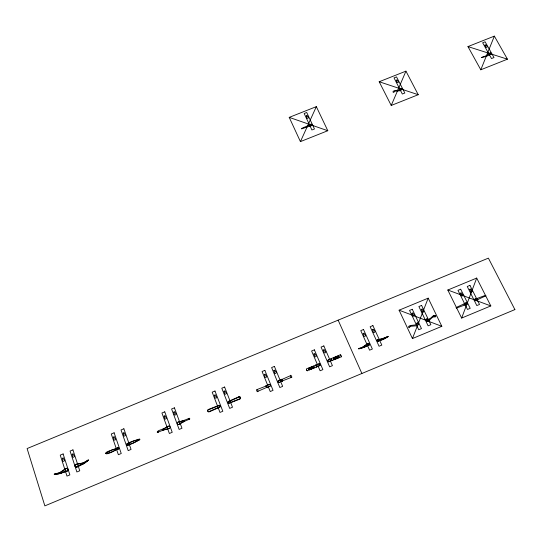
<?xml version="1.0" encoding="UTF-8"?>
<svg xmlns="http://www.w3.org/2000/svg" width="542" height="542" viewBox="0 0 542 542"><rect width="100%" height="100%" fill="white"/><g stroke="black" fill="none" stroke-linecap="round" stroke-linejoin="round"><path stroke-width="0.81" d="M331.853 360.64L341.209 356.839L341.413 356.297L341.209 356.839M331.02 358.689L340.315 354.793L341.345 356.121M316.826 366.948L316.487 367.09L315.647 364.949L318.818 363.967A0.915 0.894 -5.9 0 1 320.01 364.441A0.915 0.894 -5.9 0 1 319.523 365.613L316.955 366.683M282.294 381.27C280.106 376.175 283.419 382.381 281.894 381.358M281.142 379.495L281.989 381.46M266.44 385.538L267.131 387.767L266.115 385.531L269.069 384.637A0.921 0.901 -30.3 0 1 270.255 385.118A0.921 0.901 -30.3 0 1 269.747 386.304L267.369 387.293M281.135 379.427L281.481 379.298M367.557 344.068L367.571 344.007A1.023 0.989 9.1 0 1 368.777 343.303A1.023 0.989 9.1 0 1 369.569 344.441A1.023 0.989 9.1 0 1 368.431 345.247M316.819 366.839L315.972 364.956M489.412 53.597L489.453 53.462A0.935 0.806 5.3 0 1 490.571 52.98A0.935 0.806 5.3 0 1 491.255 53.909A0.935 0.806 5.3 0 1 490.259 54.552L490.259 54.552M266.894 387.645L266.095 385.782M461.642 318.066L476.703 278.066L490.815 305.918L461.642 318.066L447.814 290.024L476.703 278.066M412.435 338.567L428.194 298.147L441.825 326.318L412.435 338.567L399.095 310.193L428.194 298.147M358.56 348.614L358.648 348.499A22.202 21.382 3.3 0 0 366.792 344.671L367.957 343.736A0.813 0.786 9.1 0 1 369.217 343.811L369.068 344.888L366.643 346.169A34.342 32.96 2 0 1 358.838 348.852M480.801 69.789L494.358 36.124L507.441 59.18L480.801 69.789L467.963 46.585L494.358 36.124M490.178 54.153L490.496 53.353M54.214 474.189L54.342 474.074A17.019 15.508 -52.5 0 0 64.417 469.596L66.774 468.261L67.723 468.735L68.028 469.792L67.025 471.147L58.475 473.938L54.39 474.494L59.816 473.566L67.025 471.147A1.545 1.416 -54 0 0 67.933 469.094A1.545 1.416 -54 0 0 65.948 468.471A5.732 5.244 -54.5 0 0 64.993 469.087L59.674 472.685L54.268 474.121M401.141 89.525L401.487 88.712M391.229 105.46L405.951 71.144L418.228 94.708L391.229 105.46L379.19 81.74L405.951 71.144M310.891 125.378L311.264 124.558M300.424 141.618L316.338 106.639L327.795 130.717L300.424 141.618L289.218 117.377L316.338 106.639M400.382 89.159L400.071 89.64A1.531 1.348 0.2 0 1 399.278 90.04L395.321 90.494A4.173 3.679 0 0 0 393.702 91.029L393.411 91.212A1.023 0.901 -0.1 0 0 393.004 92.065L393.783 92.486L394.339 91.625A0.799 0.705 -0.1 0 1 394.888 91.225L400.145 90.744L402.117 89.355A0.847 0.745 0.3 0 0 400.592 88.732L400.382 89.159A0.935 0.82 0.3 0 1 401.71 88.373A0.935 0.82 0.3 0 1 401.879 89.776M315.627 365.2L306.609 368.797M418.241 324.631L418.207 324.685A1.023 0.976 15.4 0 0 418.011 323.012A1.023 0.976 15.4 0 0 416.568 323.92M290.356 375.687C290.83 373.858 292.89 378.391 291.122 377.523M266.488 387.51L258.127 391.195C257.287 393.282 255.329 388.573 257.409 389.42L265.912 386.1M432.523 316.487A4.587 4.336 17.1 0 1 434.494 315.6A1.118 1.057 16.6 0 1 435.7 316.02C433.39 314.326 430.904 318.445 429.21 319.211C428.241 320.037 426.717 318.323 426.08 319.705C428.322 324.252 432.015 315.2 434.921 316.907C436.188 316.636 436.107 315.905 434.921 316.907M281.034 379.664L278.649 380.66A0.921 0.901 -26 0 0 278.141 381.839A0.921 0.901 -26 0 0 279.333 382.32L281.684 381.344M429.752 320.078L428.329 320.844A2.297 2.175 16 0 1 426.662 320.823A0.928 0.881 16.1 0 1 426.08 319.705A0.928 0.881 16.1 0 1 427.231 319.163M488.911 53.97L489.758 53.333A0.745 0.637 5.3 0 1 490.856 53.306A0.745 0.637 5.3 0 1 490.822 54.247L488.118 55.569A27.73 23.692 3.9 0 1 485.171 56.686L481.35 57.52L483.688 56.7A19.519 16.714 4.1 0 0 486.093 55.677A20.474 17.534 4.1 0 0 488.911 53.97L482.671 42.777L485.137 41.802L493.992 57.567L491.513 58.556L489.48 54.925M168.216 426.175C166.706 428.946 156.733 429.853 157.539 432.265A1.985 1.877 -50.2 0 0 157.952 432.218L164.368 429.664L169.07 428.519A1.301 1.233 -49.8 0 0 169.951 426.805A1.301 1.233 -49.8 0 0 168.216 426.175L162.539 429.386M188.602 418.559A3.638 3.476 -48.6 0 1 189.26 418.349A1.972 1.883 -48.3 0 1 189.673 418.302C189.023 418.072 180.92 422.191 178.176 422.042A1.301 1.24 -49 0 0 177.302 423.749A1.301 1.24 -49 0 0 179.036 424.372C180.784 422.428 190.161 419.115 189.835 418.858A1.965 1.877 -47.7 0 1 189.537 419.095A3.625 3.462 -47.4 0 1 188.921 419.413M88.285 459.982L83.373 462.841L75.677 464.46L75.04 465.429L75.203 466.526L76.91 467.041L84.999 462.909L88.495 460.172L83.766 463.606L76.91 467.041A1.538 1.416 -53.8 0 1 75.04 466.14A1.538 1.416 -53.8 0 1 76.198 464.209A5.718 5.244 -54.3 0 1 77.276 463.979L78.007 463.952A16.904 15.535 -51.8 0 0 88.217 460.002L88.481 460.097M281.908 379.454L290.288 375.755L291.04 377.523L282.49 380.863M179.036 424.372L184.693 421.175M281.657 379.353L282.409 381.101M60.237 473.43L65.44 471.045A6.416 5.86 -54.8 0 1 67.025 471.147M330.884 358.953L328.323 360.017A0.915 0.894 -2 0 0 327.842 361.189A0.915 0.894 -2 0 0 329.041 361.656L331.677 360.579M378.133 341.114L383.35 339.272L388.207 336.406L381.378 339.021L377.686 339.617L377.191 340.322L377.977 341.128L380.762 340.301A34.356 32.825 5.2 0 0 388.113 336.684M369.068 344.888L364.088 347.28L358.723 348.865M266.014 385.85L266.711 387.625M358.648 348.499C362.584 349.197 366.013 342.68 369.204 343.797A0.813 0.786 9.1 0 1 368.892 344.983M456.039 307.551L465.93 303.025A0.745 0.698 18.3 0 1 466.919 303.391A0.745 0.698 18.3 0 1 466.574 304.313L456.33 308.147M307.49 370.857L307.05 370.735L316.481 367.063M310.207 124.674L301.528 128.461L301.596 128.901L311.379 125.507A0.677 0.61 -6.7 0 0 311.704 124.721A0.677 0.61 -6.7 0 0 310.857 124.396L310.207 124.674A0.935 0.84 -6.7 0 1 311.433 124.186A0.935 0.84 -6.7 0 1 311.941 125.27A0.935 0.84 -6.7 0 1 310.715 125.751M308.5 368.316L313.764 366.128M333.405 357.964L338.655 355.789M308.594 368.54L313.865 366.351M333.506 358.194L338.75 356.013M308.73 368.851L313.994 366.663M333.642 358.499L338.885 356.318M308.845 369.122L314.109 366.934M333.757 358.77L339.007 356.589M308.96 369.393L314.224 367.205M333.872 359.034L339.123 356.853M309.096 369.705L314.36 367.517M334.007 359.346L339.258 357.164M309.191 369.929L314.455 367.74M334.109 359.57L339.36 357.388M184.375 420.314L178.176 422.042M162.851 430.253L169.07 428.519M257.409 389.42L258.053 391.236M83.366 463.81L78.055 465.808A6.382 5.867 -54.5 0 0 76.91 467.041M340.315 354.793L340.938 355.2M427.11 320.945L427.177 320.959A1.023 0.969 16.1 0 1 425.978 319.705A1.023 0.969 16.1 0 1 427.665 319.313M467.963 46.585L507.441 59.18M489.866 53.604L490.801 53.902M379.19 81.74L418.228 94.708M400.856 88.963L401.778 89.274M289.218 117.377L327.795 130.717M447.814 290.024L490.815 305.918M399.095 310.193L441.825 326.318M378.54 339.509L378.479 339.475A1.023 0.982 10.8 0 0 377.124 339.834A1.023 0.982 10.8 0 0 377.449 341.162A1.023 0.982 10.8 0 0 378.838 340.918M331.379 358.594L332.219 360.545M331.88 360.674L331.026 358.736M306.474 369.522C306 368.12 307.307 371.494 306.867 370.45M400.071 89.64L394.034 77.899L396.527 76.91L404.84 93.021L402.327 94.023L400.572 90.616M309.563 124.958L304.184 113.502L306.718 112.492L314.468 128.962L311.921 129.978L310.044 125.988M338.147 320.153L361.88 373.492M465.28 303.317A1.03 0.962 18.3 0 1 466.587 302.768A1.03 0.962 18.3 0 1 467.211 304.028A1.03 0.962 18.3 0 1 465.903 304.563M464.575 305.058A1.721 1.612 18.3 0 1 464.006 303.906M476.52 300.153A1.03 0.955 18.7 0 1 475.219 300.702A1.03 0.955 18.7 0 1 474.589 299.441A1.03 0.955 18.7 0 1 475.896 298.906M477.217 298.412A1.721 1.606 18.7 0 1 477.8 299.563M429.454 319.028A1.687 1.599 16 0 1 428.011 319.428M433.437 316.806A0.874 0.827 16.6 0 1 434.291 316.636M378.33 341.067A0.813 0.786 10.8 0 1 377.205 340.484A0.813 0.786 10.8 0 1 378.011 339.556L379.515 339.38A22.208 21.26 7.5 0 0 387.937 336.325M329.461 361.487A1.023 0.996 -2 0 1 327.741 361.229A1.023 0.996 -2 0 1 328.743 359.841M318.398 364.143A1.023 1.003 -5.9 0 1 320.112 364.4A1.023 1.003 -5.9 0 1 319.103 365.789M279.76 382.144A1.023 1.003 -26 0 1 278.046 381.88A1.023 1.003 -26 0 1 279.069 380.484M268.642 384.813A1.03 1.003 -30.3 0 1 270.356 385.077A1.03 1.003 -30.3 0 1 269.327 386.48M158.61 432.015A3.659 3.455 -50 0 1 157.952 432.225L157.221 432.177L157.376 431.71A1.985 1.877 -50.7 0 1 157.681 431.473A3.665 3.469 -51 0 1 158.298 431.147M116.882 448.207A1.07 0.996 -52.5 0 1 118.264 447.462A1.07 0.996 -52.5 0 1 118.759 448.898A1.07 0.996 -52.5 0 1 117.275 449.345M128.644 444.616A1.07 0.996 -52.1 0 1 127.262 445.361A1.07 0.996 -52.1 0 1 126.767 443.932A1.07 0.996 -52.1 0 1 128.251 443.485M309.475 126.198A1.572 1.402 -6.8 0 1 309.008 125.202M105.656 453.444C107.634 455.666 119.044 447.441 118.413 448.661L112.451 451.703L106.225 453.756C102.465 451.513 121.869 447.929 118.075 447.895L111.855 449.948L105.663 453.41M372.578 329.658L373.187 331.135A0.935 0.901 8.7 0 0 373.621 332.409A0.935 0.901 8.7 0 0 374.895 331.88A0.935 0.901 8.7 0 0 374.217 330.708L373.472 329.258L372.578 329.658M173.813 412.103L174.321 413.607A0.962 0.915 -47.2 0 0 174.666 414.942A0.962 0.915 -47.2 0 0 175.974 414.4A0.962 0.915 -47.2 0 0 175.378 413.167L174.734 411.649L173.813 412.069M363.167 333.56L363.777 335.037A0.935 0.901 7 0 0 364.21 336.311A0.935 0.901 7 0 0 365.477 335.783A0.935 0.901 7 0 0 364.807 334.61L364.061 333.154L363.167 333.56M164.118 416.121L164.626 417.631A0.969 0.915 -48 0 0 164.964 418.966A0.969 0.915 -48 0 0 166.279 418.424A0.969 0.915 -48 0 0 165.683 417.191L164.985 415.626L164.118 416.121M323.438 350.03L324.021 351.521A0.935 0.915 -3.8 0 0 324.441 352.808A0.935 0.915 -3.8 0 0 325.715 352.28A0.935 0.915 -3.8 0 0 325.058 351.094L324.306 349.604L323.445 349.997M123.183 433.092L123.664 434.616A0.982 0.915 -50.7 0 0 123.989 435.964A0.982 0.915 -50.7 0 0 125.31 435.416A0.982 0.915 -50.7 0 0 124.735 434.176L124.091 432.611L123.19 433.058M313.96 353.96L314.543 355.457A0.935 0.915 -7.4 0 0 314.956 356.744A0.935 0.915 -7.4 0 0 316.237 356.216A0.935 0.915 -7.4 0 0 315.579 355.024L314.861 353.553L313.96 353.96M113.42 437.143L113.895 438.668A0.982 0.915 -51.2 0 0 114.213 440.016A0.982 0.915 -51.2 0 0 115.534 439.474A0.982 0.915 -51.2 0 0 114.965 438.227L114.328 436.662L113.42 437.143M126.984 444.454C127.655 447.57 142.444 437.245 139.545 439.908L133.664 442.882L127.458 444.928C123.969 442.489 143.339 438.905 139.26 439.088L133.054 441.134L126.984 444.433M273.934 370.559L274.496 372.063A0.942 0.921 -24.8 0 0 274.889 373.363A0.942 0.921 -24.8 0 0 276.176 372.828A0.942 0.921 -24.8 0 0 275.539 371.629L274.814 370.125L273.934 370.559M484.988 45.101L485.598 46.321A0.86 0.738 4.9 0 0 486.045 47.35A0.86 0.738 4.9 0 0 487.183 46.903A0.86 0.738 4.9 0 0 486.526 45.955L485.788 44.783L484.988 45.101M469.765 289.333L470.429 290.803A0.942 0.881 17.4 0 0 470.91 292.05A0.942 0.881 17.4 0 0 472.157 291.528A0.942 0.881 17.4 0 0 471.438 290.383L470.646 288.967L469.778 289.259M72.174 454.243L72.628 455.781A0.996 0.908 -52.7 0 0 72.933 457.143A0.996 0.908 -52.7 0 0 74.254 456.594A0.996 0.908 -52.7 0 0 73.705 455.341L73.089 453.762L72.174 454.243M264.388 374.515L264.943 376.026A0.942 0.921 -28.6 0 0 265.329 377.327A0.942 0.921 -28.6 0 0 266.623 376.798A0.942 0.921 -28.6 0 0 265.987 375.592L265.268 374.082L264.394 374.481M460.497 293.175L461.154 294.652A0.942 0.881 17 0 0 461.628 295.898A0.942 0.881 17 0 0 462.882 295.376A0.942 0.881 17 0 0 462.163 294.231L461.344 292.788L460.497 293.175M62.337 458.322L62.784 459.867A0.996 0.908 -52.9 0 0 63.082 461.235A0.996 0.908 -52.9 0 0 64.41 460.68A0.996 0.908 -52.9 0 0 63.861 459.42L63.251 457.841L62.337 458.322M224.063 391.236L224.598 392.76A0.955 0.921 -40.1 0 0 224.964 394.075A0.955 0.921 -40.1 0 0 226.265 393.539A0.955 0.921 -40.1 0 0 225.648 392.32L224.95 390.796L224.063 391.236M421.351 309.401L421.988 310.898A0.942 0.888 14.4 0 0 422.448 312.151A0.942 0.888 14.4 0 0 423.702 311.63A0.942 0.888 14.4 0 0 423.004 310.471L422.204 309.015L421.358 309.367M214.442 395.22L214.971 396.751A0.955 0.921 -41.9 0 0 215.337 398.072A0.955 0.921 -41.9 0 0 216.637 397.53A0.955 0.921 -41.9 0 0 216.021 396.31L215.357 394.806L214.442 395.22M412.015 313.276L412.645 314.767A0.942 0.894 13.6 0 0 413.099 316.033A0.942 0.894 13.6 0 0 414.359 315.505A0.942 0.894 13.6 0 0 413.668 314.346L412.868 312.89L412.022 313.242M396.277 80.216L396.839 81.524A0.86 0.752 -0.1 0 0 397.232 82.567A0.86 0.752 -0.1 0 0 398.39 82.147A0.86 0.752 -0.1 0 0 397.828 81.165L397.083 79.952L396.277 80.216M306.352 115.866L306.867 117.201A0.86 0.766 -7 0 0 307.239 118.278A0.86 0.766 -7 0 0 308.412 117.817A0.86 0.766 -7 0 0 307.815 116.828L307.138 115.581L306.352 115.866M485.815 295.817L475.876 300.444A0.745 0.698 18.7 0 1 474.887 300.078A0.745 0.698 18.7 0 1 475.232 299.157L485.442 295.336L485.815 295.817M490.53 53.766L490.151 53.692L490.53 53.766M401.127 89.057L401.5 89.179L401.127 89.057M310.898 124.904L311.271 124.985L310.898 124.904M409.982 326.738L409.42 327.734L408.553 327.341A1.118 1.064 14.6 0 1 409.027 326.182A4.58 4.363 15.3 0 1 411.053 325.41L415.145 324.976A1.646 1.565 14.9 0 0 416.425 324.245L416.737 323.52A0.928 0.881 15.4 0 1 417.943 323.086A0.928 0.881 15.4 0 1 418.444 324.238A2.297 2.182 15.1 0 1 417.34 325.403L416.588 325.728A3.882 3.692 14.8 0 1 415.775 325.884L410.694 326.257A0.874 0.833 14.8 0 0 409.982 326.738M219.53 406.974L209.185 411.507A0.962 0.928 -45.6 0 1 207.932 411.019A0.962 0.928 -45.6 0 1 208.521 409.766L219.009 405.64A0.738 0.711 -44 0 1 219.95 406.026A0.738 0.711 -44 0 1 219.53 406.974M219.645 407.272L209.307 411.805A1.294 1.24 -45.6 0 1 207.627 411.148A1.294 1.24 -45.6 0 1 208.413 409.467L218.9 405.341A1.07 1.03 -44 0 1 220.255 405.897A1.07 1.03 -44 0 1 219.645 407.272M238.853 396.819L228.555 401.331A1.064 1.03 -42.3 0 0 227.952 402.699A1.064 1.03 -42.3 0 0 229.307 403.255L239.767 399.136A1.28 1.247 -40 0 0 240.54 397.469A1.28 1.247 -40 0 0 238.853 396.819M238.981 397.11L228.67 401.622A0.738 0.711 -42.3 0 0 228.25 402.577A0.738 0.711 -42.3 0 0 229.191 402.957L239.659 398.837A0.955 0.928 -40 0 0 240.235 397.591A0.955 0.928 -40 0 0 238.981 397.11M514.9 309.59L44.857 505.876L27.1 448.552L488.389 258.134L514.9 309.59M63.116 453.939L60.243 455.131L66.978 476.093L69.864 474.894L63.116 453.939M72.94 449.874L70.074 451.059L76.876 471.974L79.762 470.774L72.94 449.874M114.118 432.807L111.273 433.986L118.373 454.711L121.239 453.518L114.118 432.807M123.874 428.769L121.029 429.948L128.197 450.626L131.056 449.433L123.874 428.769M164.748 411.832L161.922 413.004L169.375 433.492L172.22 432.306L164.748 411.832M174.422 407.828L171.604 408.993L179.131 429.433L181.97 428.255L174.422 407.828M214.991 391.019L212.186 392.178L219.998 412.428L222.823 411.256L214.991 391.019M224.598 387.035L221.8 388.201L229.679 408.404L232.498 407.232L224.598 387.035M264.862 370.355L262.084 371.507L270.241 391.527L273.046 390.362L264.862 370.355M274.401 366.406L271.617 367.557L279.841 387.53L282.646 386.365L274.401 366.406M314.367 349.847L311.603 350.992L320.105 370.775L322.89 369.624L314.367 349.847M323.831 345.925L321.074 347.07L329.638 366.812L332.415 365.66L323.831 345.925M363.506 329.489L360.762 330.627L369.597 350.186L372.361 349.034L363.506 329.489M372.896 325.6L370.159 326.731L379.061 346.25L381.819 345.105L372.896 325.6M412.279 309.279L409.556 310.41L418.729 329.746L421.466 328.608L412.279 309.279M421.601 305.417L418.885 306.542L428.119 325.837L430.856 324.699L421.601 305.417M460.693 289.225L457.99 290.343L467.489 309.462L470.212 308.33L460.693 289.225M469.948 285.39L467.251 286.508L476.811 305.58L479.528 304.448L469.948 285.39"/></g></svg>
